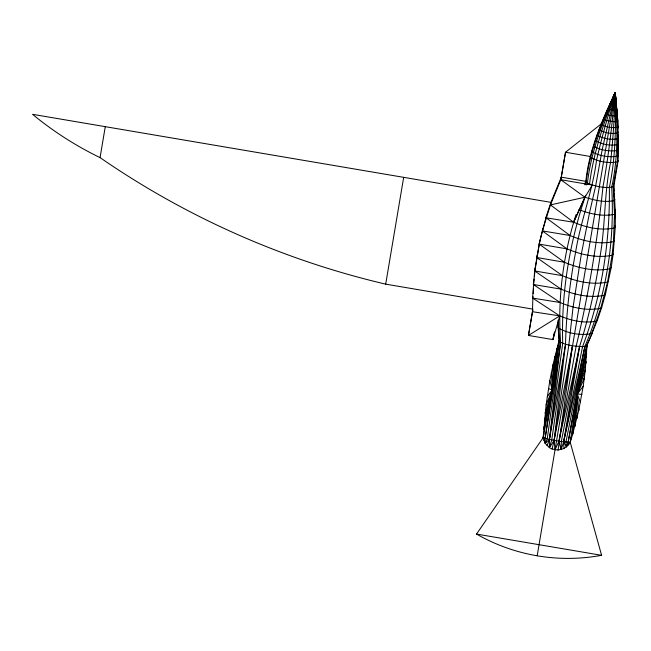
<?xml version="1.0" encoding="UTF-8"?>
<svg xmlns="http://www.w3.org/2000/svg" width="651" height="651" viewBox="0 0 651 651"><rect width="100%" height="100%" fill="white"/><g stroke="black" fill="none" stroke-linecap="round" stroke-linejoin="round"><path stroke-width="0.98" d="M584.671 184.013L585.843 181.344C589.098 150.007 601.776 120.761 615.203 92.605L617.823 121.127L618.271 155.459L618.068 161.179L613.869 186.105L615.415 213.3L615.276 226.914L613.177 254.053L611.216 267.512L605.495 294.114L601.752 307.199L597.423 320.105L587.056 345.274L585.298 369.898L583.215 386.222L578.723 410.488L572.611 434.396L570.219 442.273L568.608 444.796L563.937 448.555L558.078 450.069L552.081 449.044L549.379 447.636L549.452 439.449L560.609 342.312C557.508 299.314 562.985 255.794 575.972 214.716M532.925 296.384L532.445 311.707L528.449 335.444L552.976 339.61L559.738 315.873L532.583 298.085L534.658 270.946L539.687 241.57L546.62 215.261L550.949 202.355L561.317 177.178L565.516 152.253L601.63 123.576L615.203 92.605L615.887 98.293L612.689 97.748L615.203 92.605L617.457 115.406L615.545 116L609.751 115.349L605.739 113.754L606.52 112.908M615.171 95.233L615.203 92.605C602.053 121.143 589.537 150.65 586.16 182.182L585.013 184.9M618.125 148.046L618.125 134.822M614.87 217.882L614.861 209.215M586.73 344.436L587.056 345.274L577.282 394.083L576.867 418.503L577.055 415.484M545.204 441.468L545.172 443.307L549.379 447.636L554.115 440.458L572.457 345.844L582.539 346.666L586.429 345.958L587.056 345.274L583.906 362.941M552.984 368.507L553.09 364.446L559.03 340.514L557.817 323.042M613.201 97.593L615.203 92.605C617.311 124.129 618.637 156.199 611.696 187.252C614.886 241.415 606.317 296.482 584.883 346.43L563.66 441.866L561.089 449.621L561.308 441.598L579.536 346.641C588.886 317.208 595.551 286.961 600.051 256.429C605.536 225.319 604.063 193.461 610.548 162.538C613.039 139.306 614.593 115.968 615.203 92.605C602.834 121.672 591.027 151.512 587.422 183.134L586.697 184.974M585.835 357.48L586.657 353.501L577.282 394.083L570.219 442.273L601.589 555.311L476.516 534.072L543.162 437.675L552.243 389.827L553.09 364.446L549.851 380.566L546.099 404.93L543.162 437.675L545.172 443.307L549.452 439.449L565.524 344.257C566.24 313.375 569.812 282.607 575.582 252.271C580.586 221.08 592.556 191.508 596.536 160.162C601.817 137.394 608.05 114.853 615.203 92.605L615.919 100.84M533.202 293.593L533.47 288.743M554.693 359.474L554.921 356.439L552.243 389.827L543.675 429.473L544.529 425.502M585.355 364.674L586.071 361.712L577.282 394.083L574.825 426.478L575.272 422.458M614.983 95.184L615.203 92.605C604.079 122.29 593.452 152.513 589.529 184.119C597.057 186.511 605.389 188.627 613.234 186.78L613.869 186.105L613.543 185.258L613.974 190.995M558.078 450.069L572.457 345.844L565.524 344.257L560.609 342.312L559.355 341.36L559.03 340.514L559.657 339.838M534.129 279.043L533.332 284.495L560.112 302.52C572.677 307.817 587.251 311.121 600.759 308.273L601.752 307.199M534.414 276.138L534.788 272.273M534.984 270.336L539.687 241.57M554.351 371.664L554.579 369.646M556.572 351.483L556.906 348.456L552.243 389.827L544.334 421.278M584.207 373.65L585.298 369.898L577.282 394.083L572.611 434.396L573.328 429.391M557.801 349.571L559.03 340.514L552.243 389.827L545.139 413.092L545.725 411.155M614.918 94.297L615.203 92.605L615.333 95.29M532.957 309.152L385.693 284.145A825.256 806.622 11.3 0 1 100.067 157.615L105.275 126.668M385.693 284.145L403.677 177.341M532.787 310.145L528.449 335.444L559.738 315.873C571.106 320.658 584.297 323.653 596.528 321.073L597.423 320.105M553.651 336.071L553.985 334.093M537.181 555.799L615.203 92.605C615.903 124.3 615.976 156.33 609.344 187.488C610.15 241.562 601.801 296.018 582.539 346.666L563.66 441.866L563.937 448.555M571.065 437.285L570.219 442.273L561.308 441.598L551.747 439.97L543.162 437.675L543.919 433.688M617.4 162.327L617.742 160.333L618.068 161.179L617.433 161.863C608.449 163.515 598.277 161.839 590.359 157.265L590.034 156.419L565.516 152.253L560.804 179.725L550.437 204.902L542.364 230.893L539.183 244.125L564.482 262.272C578.576 268.212 594.933 271.923 610.101 268.717L611.216 267.512M582.678 369.809L583.027 367.848M554.506 331.888L552.976 339.61L553.48 337.055M608.652 280.882L607.554 282.07C592.573 285.228 576.412 281.566 562.488 275.699L536.676 257.495L537.189 254.94M613.177 254.053L612.07 255.241C597.089 258.398 580.936 254.736 567.005 248.869L542.364 230.893L542.869 228.338M605.495 294.114L604.437 295.261C590.009 298.304 574.442 294.773 561.032 289.125L534.658 270.946L535.171 268.399M614.528 240.512L613.47 241.651C599.042 244.703 583.475 241.171 570.056 235.516L546.108 217.808L546.62 215.261M614.764 225.588L615.276 226.914L614.284 227.988C600.767 230.845 586.193 227.533 573.637 222.243L550.437 204.902L550.949 202.355L32.55 114.316A331.359 323.881 11.3 0 0 100.067 157.615M532.787 310.006L532.445 311.707L559.738 315.873M614.943 199.686L614.17 200.524C604.486 202.803 594.208 200.191 584.923 197.245L560.804 179.725L561.317 177.178L585.843 181.344L586.16 182.182L589.529 184.119M552.081 449.044L554.115 440.458L568.844 345.128L573.083 306.963L581.384 253.784L589.464 213.089L595.657 185.95L602.199 149.608L615.203 92.605C612.054 124.243 608.677 155.898 602.916 187.179C597.406 240.74 588.838 294.032 576.102 346.356L558.916 441.272L555.026 449.874L554.115 440.458L565.524 344.257L551.747 439.97L549.379 447.636M614.568 95.119L615.203 92.605L614.373 95.103M567.054 445.178L566.484 446.928L563.66 441.866L579.536 346.641L558.916 441.272L561.089 449.621M585.583 195.373C569.519 242.856 561.113 293.121 562.716 343.297L549.452 439.449L547.035 445.691M583.654 379.875L584.346 378.076L577.282 394.083L578.723 410.488L578.69 408.47M611.907 100.946L612.876 98.431M546.099 404.93L552.243 389.827L551.397 372.494L551.527 374.406M616.912 109.425C615.846 111.183 607.212 109.653 608.595 107.773L612.933 97.617M546.108 217.808L573.637 222.243L584.923 197.245L592.337 185.079L560.804 179.725M573.637 222.243L584.923 197.245L550.437 204.902M543.854 440.597L545.131 438.294L560.609 342.312L547.239 438.888L545.172 443.307L545.131 438.294L559.355 341.36L558.119 320.284M547.206 396.784L552.243 389.827L549.851 380.566M580.399 402.432L577.282 394.083L583.215 386.222M603.713 118.319L603.55 119.109L606.732 120.598L615.496 121.843L617.823 121.127L617.49 117.872M618.271 155.459L617.677 156.11C609.165 157.672 599.522 156.085 592.019 151.748L591.71 150.951M610.736 102.679C609.466 103.957 616.847 105.218 616.139 103.59M608.595 107.773L609.36 107.7M577.282 394.083L581.896 394.343M532.583 298.085L560.112 302.52M542.364 230.893L570.056 235.516M533.332 284.495L561.032 289.125M539.183 244.125L567.005 248.869M536.676 257.495L564.482 262.272M534.658 270.946L562.488 275.699M548.451 388.663L552.243 389.827M615.464 97.975L615.887 98.293M578.926 209.63C590.026 213.91 602.712 216.848 614.52 214.269L615.415 213.3L614.951 212.096M616.79 114.649L617.319 115.056M617.148 125.765L618.1 126.847L617.718 127.254C612.322 128.247 606.203 127.238 601.443 124.487L601.247 123.983M618.076 131.99L617.872 133.032C611.745 134.155 604.803 133.016 599.408 129.899L599.189 129.321M618.165 137.654L617.937 138.809C611.134 140.055 603.436 138.793 597.447 135.327L597.203 134.692M618.181 143.318L617.929 144.579C610.508 145.946 602.102 144.563 595.559 140.779L595.291 140.087M618.116 148.989L618.401 149.738L617.84 150.348C609.849 151.813 600.8 150.324 593.753 146.255L593.46 145.507M592.125 331.766L592.524 332.799L586.429 345.958L568.144 442.2L566.484 446.928L565.947 442.062L584.883 346.43L568.144 442.2L568.608 444.796M557.948 326.932L558.355 327.974C568.12 333.613 580.668 335.68 591.743 333.646L600.759 308.273L607.554 282.07L612.07 255.241L613.47 241.651L614.52 214.269L613.234 186.78L617.433 161.863L617.84 150.348L617.498 121.477L615.813 98.374M614.186 193.868L614.544 198.645M616.196 104.518L616.44 108.196M617.653 120.695L617.962 128.223M615.537 99.774L615.602 101.572M601.589 555.311A180.425 176.348 11.3 0 1 476.516 534.072"/></g></svg>
